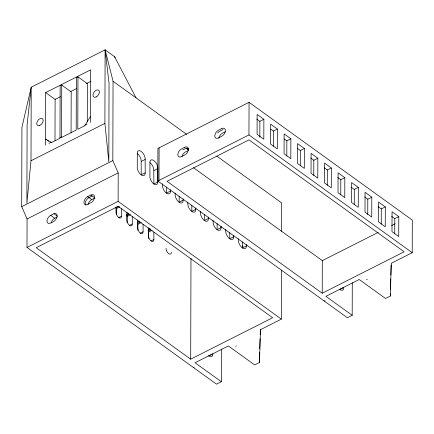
<?xml version="1.0" encoding="UTF-8"?>
<svg xmlns="http://www.w3.org/2000/svg" width="434" height="434" viewBox="0 0 434 434"><rect width="100%" height="100%" fill="white"/><g stroke="black" fill="none" stroke-linecap="round" stroke-linejoin="round"><path stroke-width="0.65" d="M221.438 349.12L221.34 381.725L216.517 384.161L26.995 247.44L27.071 218.964L21.7 206.655L21.928 127.357L31.215 87.207L105.115 49.839L114.565 56.653L136.059 97.872M31.004 160.764L31.215 87.207L27.109 124.737L26.881 203.237L31.004 160.764L104.903 123.402L105.115 49.839L113.057 81.277L112.829 160.58L118.2 172.889L118.119 201.365L281.368 319.126L260.471 329.704L259.478 362.471L254.655 364.907L228.371 345.947L195.05 362.764L221.34 381.725M45.51 145.081L45.662 92.583L90.652 69.841L90.5 122.339M46.579 139.878L45.532 139.119L51.245 142.184L51.239 142.688L59.968 138.267L60.147 85.889L61.753 85.075L71.198 91.894L71.057 132.858M54.988 140.535L55.113 99.397L45.662 92.583M157.84 181.016L157.922 148.423L249.051 102.321L412.3 220.081L412.213 252.68L391.311 263.264L390.323 296.037L385.5 298.473L359.222 279.512L325.901 296.341L352.191 315.296L347.368 317.737L157.84 181.016L248.964 134.92L412.213 252.68M159.001 180.43L159.094 147.831M162.435 183.859L162.56 186.593A6.293 3.233 63.2 0 0 166.461 193.135A6.293 3.233 63.2 0 0 170.383 192.24L170.524 189.707M175.086 192.994L175.211 195.729A6.293 3.233 63.2 0 0 179.106 202.266A6.293 3.233 63.2 0 0 183.029 201.376L183.175 198.843M187.732 202.13L187.857 204.864A6.293 3.233 63.2 0 0 191.752 211.401A6.293 3.233 63.2 0 0 195.674 210.512L195.821 207.978M190.694 359.173L36.217 247.743L118.151 206.318L272.628 317.753L190.694 359.173L190.982 258.518M200.378 211.266L200.508 214A6.293 3.233 63.2 0 0 204.403 220.537A6.293 3.233 63.2 0 0 208.325 219.647L208.466 217.114M213.029 220.401L213.154 223.136A6.293 3.233 63.2 0 0 217.049 229.673A6.293 3.233 63.2 0 0 220.971 228.783L221.118 226.25M225.675 229.537L225.799 232.271A6.293 3.233 63.2 0 0 229.7 238.808A6.293 3.233 63.2 0 0 233.622 237.919L233.763 235.385M238.326 238.667L238.45 241.407A6.293 3.233 63.2 0 0 242.346 247.944A6.293 3.233 63.2 0 0 246.268 247.054L246.414 244.521M242.818 247.798L242.823 245.785M248.964 134.92L249.051 102.321M259.82 137.247L259.863 121.33L256.749 119.084M259.478 362.471L259.505 352.744M263.877 119.301L263.823 139.195L257.08 134.328L257.134 114.435L263.877 119.301L259.863 121.33M273.312 146.312L273.355 131.063L270.762 129.191M277.369 129.034L277.315 148.927L270.572 144.061L270.626 124.167L277.369 129.034L273.355 131.063M281.368 319.126L281.509 270.485M281.623 231.306L281.704 202.933L216.848 156.148M286.803 156.045L286.847 140.795L284.248 138.923M290.861 138.761L290.807 158.654L284.064 153.788L284.118 133.894L290.861 138.761L286.847 140.795M300.295 165.777L300.339 150.527L297.74 148.656M304.353 148.493L304.299 168.387L297.55 163.52L297.605 143.627L304.353 148.493L300.339 150.527M313.787 175.51L313.825 160.26L310.717 158.014M317.845 158.226L317.791 178.119L311.042 173.253L311.097 153.359L317.845 158.226L313.825 160.26M322.212 293.232L167.068 181.314L248.997 139.873L404.146 251.791L322.212 293.232L322.305 260.633L193.472 167.698M327.279 185.242L327.317 169.992L324.203 167.746M331.337 167.958L331.283 187.851L324.534 182.985L324.589 163.092L331.337 167.958L327.317 169.992M340.771 194.974L340.809 179.725L337.695 177.479M344.829 177.69L344.77 197.584L338.026 192.718L338.081 172.824L344.829 177.69L340.809 179.725M352.191 315.296L352.278 282.697M354.258 204.707L354.301 189.452L351.187 187.206M358.316 187.423L358.262 207.316L351.518 202.45L351.573 182.557L358.316 187.423L354.301 189.452M367.75 214.439L367.793 199.184L364.679 196.938M371.808 197.155L371.754 217.049L365.01 212.183L365.065 192.289L371.808 197.155L367.793 199.184M381.242 224.172L381.285 208.917L378.171 206.671M385.3 206.888L385.246 226.781L378.502 221.915L378.556 202.022L385.3 206.888L381.285 208.917M390.323 296.037L390.329 293.53M394.734 233.904L394.777 218.649L391.663 216.403M398.792 216.62L398.738 236.514L391.994 231.647L392.048 211.754L398.792 216.62L394.777 218.649M61.753 85.075L61.579 137.453L76.183 130.07L76.362 77.686L77.968 76.872L87.408 83.691L87.277 121.976M77.968 76.872L77.794 129.261L84.766 125.741L90.516 116.377M116.117 206.98L116.09 212.286A4.194 2.154 63.2 0 0 118.775 217.575A4.194 2.154 63.2 0 0 121.487 216.181L121.487 208.754M126.918 212.123L126.885 220.081A4.194 2.154 63.2 0 0 129.571 225.371A4.194 2.154 63.2 0 0 132.283 223.977L132.278 216.544M137.714 219.919L137.676 227.877A4.194 2.154 63.2 0 0 140.361 233.166A4.194 2.154 63.2 0 0 143.074 231.772L143.074 224.34M137.236 153.49A6.293 3.233 63.2 0 1 141.137 160.027L141.234 174.793L145.222 172.775L145.13 158.009A6.293 3.233 63.2 0 0 141.229 151.466A6.293 3.233 63.2 0 0 137.312 152.367L137.263 168.321A6.293 3.233 63.2 0 0 141.164 174.864A6.293 3.233 63.2 0 0 145.086 173.969L145.222 172.775M148.504 227.714L148.471 235.673A4.194 2.154 63.2 0 0 151.157 240.962A4.194 2.154 63.2 0 0 153.869 239.568L153.864 232.136M149.887 162.625A6.293 3.233 63.2 0 1 153.782 169.162L153.88 183.929L157.873 181.911L157.775 167.139A6.293 3.233 63.2 0 0 153.88 160.602A6.293 3.233 63.2 0 0 149.958 161.502L149.914 177.457A6.293 3.233 63.2 0 0 153.81 184A6.293 3.233 63.2 0 0 157.732 183.105L157.873 181.911M166.542 187.049L166.52 193.065L170.519 191.047M179.188 196.19L179.166 202.206L183.17 200.177M191.833 205.325L191.812 211.342L195.815 209.313M204.485 214.456L204.463 220.472L208.466 218.448M217.13 223.591L217.108 229.608L221.112 227.584M229.776 232.732L229.754 238.749L233.758 236.72M242.416 241.868L242.394 247.885L246.409 245.856M259.489 357.453L259.63 352.777M259.754 348.762L260.058 338.732M260.178 334.717L260.34 329.368M390.378 289.684L390.698 278.981M390.822 274.966L391.126 264.935M55.113 99.397L60.51 96.668M70.107 91.818L76.704 88.482M86.301 83.632L91.097 81.201M59.973 137.768L61.579 136.954M48.971 143.334L51.245 142.184M84.771 125.236L87.039 124.086M21.7 206.655L112.829 160.58M27.071 218.964L118.2 172.889M141.278 161.421L145.271 159.403M153.924 170.562L157.916 168.538M118.119 201.365L26.995 247.44M118.987 206.231L116.111 207.685L116.307 214.749M116.307 208.667L119.757 206.92M118.612 217.635L121.487 216.181M128.844 213.311L126.538 214.472L127.097 216.463L127.102 222.544M126.902 215.481L129.207 214.32M127.097 216.463L130.553 214.716M129.403 225.43L132.283 223.977M139.634 221.107L137.334 222.268L137.893 224.259L137.893 230.34M137.697 223.277L139.998 222.116M137.893 224.259L141.343 222.512M148.195 228.799L149.345 228.219M140.198 233.226L143.074 231.772M150.43 228.897L148.124 230.063L148.683 232.054L148.683 238.808M148.488 231.072L150.793 229.911M148.683 232.054L152.139 230.308M150.989 241.022L153.869 239.568M322.305 260.633L378.329 232.298M391.587 225.593L395.2 223.765M339.648 289.532L343.739 287.465A5.664 2.908 63.2 0 1 339.632 289.277M208.803 355.956L212.893 353.889A5.664 2.908 63.2 0 1 208.787 355.701M324.247 301.05L325.05 300.643M366.464 279.811L367.267 279.404M193.396 367.479L194.199 367.072M235.619 346.245L236.422 345.838M50.702 215.335L53.919 213.712A4.872 2.967 -54.2 0 1 57.12 215.931A4.872 2.967 -54.2 0 1 53.897 221.405L50.68 223.027A4.823 2.94 -54.2 0 1 46.997 221.052A4.823 2.94 -54.2 0 1 50.702 215.335L54.749 218.253L56.897 217.174M87.652 196.651L90.869 195.029A4.823 2.94 -54.2 0 1 94.552 197.009A4.823 2.94 -54.2 0 1 90.842 202.721L87.63 204.343A4.823 2.94 -54.2 0 1 83.941 202.363A4.823 2.94 -54.2 0 1 87.652 196.651L91.699 199.569L94.916 197.947L90.869 195.029M182.893 149.882L186.11 148.26L188.768 150.224L185.595 151.824A4.823 2.94 -54.2 0 0 182.02 156.479M223.054 129.565L219.843 131.187A4.823 2.94 -54.2 0 0 217.667 133.021M92.214 196.005L88.997 197.627A4.823 2.94 -54.2 0 0 85.753 201.257A4.823 2.94 -54.2 0 0 85.861 205.108M225.219 131.779L222.539 133.135A4.823 2.94 -54.2 0 0 218.866 138.348M187.841 149.122L186.343 148.146L187.841 149.122A4.872 2.973 -54.2 0 1 188.638 149.036M113.057 81.277L186.62 134.345M47.626 140.632L48.679 141.392M53.919 213.712L57.462 216.268M114.565 56.653L115.07 57.906M105.115 49.839L109.042 83.312L108.815 161.806L104.903 123.402M171.403 252.241A4.194 2.154 63.2 0 1 168.69 253.63A4.194 2.154 63.2 0 1 166.005 248.34M187.689 149.122A4.823 2.94 -54.2 0 1 188.6 148.846M51.174 222.908A4.823 2.94 -54.2 0 1 54.749 218.253M88.059 204.528A4.823 2.94 -54.2 0 1 91.699 199.569M184.765 147.283L181.548 148.905A4.823 2.94 -54.2 0 0 177.842 154.623A4.823 2.94 -54.2 0 0 181.526 156.598L184.743 154.976A4.823 2.94 -54.2 0 0 188.448 149.263A4.823 2.94 -54.2 0 0 184.765 147.283M221.709 128.589L218.492 130.216A4.823 2.94 -54.2 0 0 214.787 135.923A4.823 2.94 -54.2 0 0 218.47 137.903L221.687 136.281A4.823 2.94 -54.2 0 0 225.392 130.569A4.823 2.94 -54.2 0 0 221.709 128.589M96.191 96.928A4.194 2.555 -54.2 0 0 98.985 90.505A4.194 2.555 -54.2 0 0 93.418 93.321A4.194 2.555 -54.2 0 0 96.191 96.928M39.744 125.453A4.194 2.555 -54.2 0 0 42.847 119.073A4.194 2.555 -54.2 0 0 37.297 121.498A4.194 2.555 -54.2 0 0 39.744 125.453"/></g></svg>
